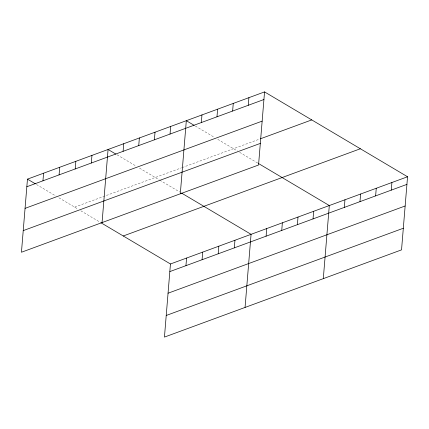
<?xml version="1.0" encoding="UTF-8"?>
<svg xmlns="http://www.w3.org/2000/svg" width="429" height="429" viewBox="0 0 429 429"><rect width="100%" height="100%" fill="white"/><g stroke="black" fill="none" stroke-linecap="round" stroke-linejoin="round"><path stroke-width="0.32" stroke-dasharray="2.15 1.61" d="M74.646 207.132L181.547 167.809M182.175 167.578L259.792 139.023M195.302 126.029L214.403 137.36M217.771 139.361L237.414 151.013M239.65 152.343L258.092 163.283M117.063 154.81L136.159 166.146M139.532 168.147L159.175 179.799M159.733 180.132L179.848 192.069M36.449 184.47L56.108 196.133M58.918 197.801L78.003 209.121M80.797 210.784L100.354 222.388"/><path stroke-width="0.64" d="M27.461 179.134L21.45 252.241L258.548 165.015L264.554 91.908L27.461 179.134L35.323 183.8M42.959 180.813L43.581 173.203M59.079 174.882L59.706 167.272M75.204 168.951L75.826 161.342M91.323 163.02L91.951 155.411M102.064 222.587L108.07 149.48L115.937 154.145M123.096 151.33L123.724 143.72M138.744 145.576L139.371 137.966M154.392 139.816L155.019 132.207M170.04 134.062L170.667 126.448M100.912 222.721L170.452 263.985L164.446 337.092L401.539 249.866L407.55 176.759L264.554 91.908M180.303 193.801L186.315 120.694L194.181 125.359M185.95 265.664L186.577 258.054M201.335 122.549L201.962 114.934M202.075 259.733L202.697 252.123M216.983 116.79L217.61 109.18M218.195 253.802L218.822 246.192M232.631 111.036L233.258 103.421M234.32 247.871L234.947 240.261M248.284 105.277L248.906 97.667M245.056 307.432L251.067 234.325L181.526 193.061M266.087 236.181L266.715 228.571M281.74 230.427L282.362 222.812M297.388 224.667L298.01 217.058M313.036 218.913L313.658 211.299M323.3 278.652L329.311 205.545L258.649 163.615M344.331 207.4L344.959 199.785M359.979 201.641L360.607 194.031M375.627 195.887L376.254 188.272M391.275 190.127L391.902 182.518M26.834 186.744L263.932 99.523M25.059 208.36L262.151 121.134M260.419 138.792L311.744 119.911M23.225 230.625L260.323 143.404M123.268 235.982L360.36 148.761M170.452 263.985L407.55 176.759M169.83 271.595L406.923 184.373M168.05 293.211L405.148 205.984M166.221 315.476L403.319 228.255"/></g></svg>
